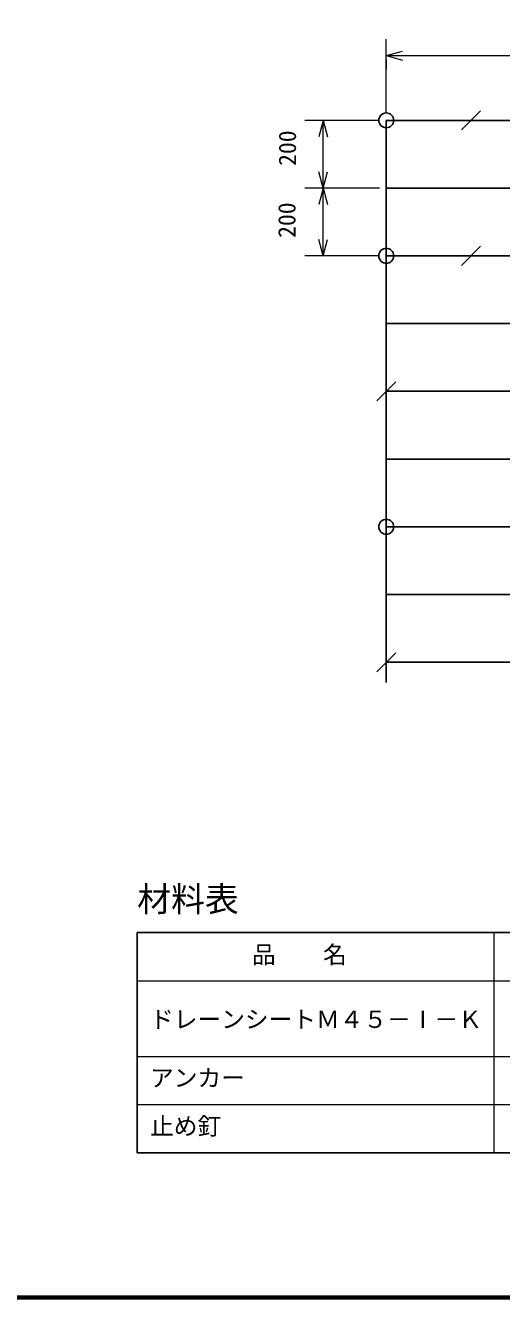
# Model space of a CAD drawing. Units: millimetres, scale not verified. Extents: x 200 to 8200, y 200 to 5838.
# Drawn here: x 4216 to 5621, y 200 to 3956 of the extents above; entities that cross this region are included whole.
import ezdxf
from ezdxf.enums import TextEntityAlignment as Align

# ---------------------------------------------------------------- set-up
doc = ezdxf.new("R2010")
doc.units = ezdxf.units.MM
doc.header["$LTSCALE"] = 20
doc.layers.add('C-MTR', color=5, linetype='Continuous')
doc.layers.add('C-MTR-TXT', color=5, linetype='Continuous')
for name, color, linetype, lineweight in [('C-MTR-FRAM', 5, 'Continuous', 25), ('C-MTR-LINE', 5, 'Continuous', 13), ('C-STR', 7, 'Continuous', 25), ('C-STR-DIM', 1, 'Continuous', 13), ('C-TTL', 2, 'Continuous', 70)]:
    doc.layers.add(name, color=color, linetype=linetype, lineweight=lineweight)
doc.styles.add('ＭＳ ゴシック', font='')
doc.styles.get('ＭＳ ゴシック').set_extended_font_data('MS Gothic')

msp = doc.modelspace()

# ---------------------------------------------------------------- linework, layer by layer
at = {"layer": 'C-MTR-FRAM'}
for p, q in [((4545.41, 1277.72), (4545.41, 627.08)), ((4545.41, 1277.72), (7952.8, 1277.72)), ((4545.41, 627.08), (7952.8, 627.08))]:
    msp.add_line(p, q, dxfattribs=at)
at = {"layer": 'C-MTR-LINE'}
for p, q in [((5598.01, 1277.72), (5598.01, 627.08)), ((4545.41, 1135.22), (7952.8, 1135.22)), ((4545.41, 912.08), (7952.8, 912.08)), ((4545.41, 769.58), (7952.8, 769.58))]:
    msp.add_line(p, q, dxfattribs=at)
at = {"layer": 'C-STR'}
for p, q in [((5502.54, 3647.15), (5559.11, 3703.72)), ((5280.82, 2015.44), (5280.82, 3675.44)), ((5502.54, 3247.15), (5559.11, 3303.72)), ((5252.54, 2847.15), (5309.11, 2903.72)), ((5252.54, 2047.15), (5309.11, 2103.72))]:
    msp.add_line(p, q, dxfattribs=at)
at = {"layer": 'C-STR', "color": 3}
for p, q in [((5280.82, 3675.44), (7343.82, 3675.44)), ((5280.82, 3475.44), (7343.82, 3475.44)), ((5280.82, 3275.44), (7343.82, 3275.44)), ((5280.82, 3075.44), (7343.82, 3075.44)), ((5280.82, 2875.44), (7343.82, 2875.44)), ((5280.82, 2675.44), (7343.82, 2675.44)), ((5280.82, 2475.44), (7343.82, 2475.44)), ((5280.82, 2275.44), (7343.82, 2275.44)), ((5280.82, 2075.44), (7343.82, 2075.44))]:
    msp.add_line(p, q, dxfattribs=at)
at = {"layer": 'C-STR'}
for centre in [(5280.82, 3675.44), (5280.82, 3275.44), (5280.82, 2475.44)]:
    msp.add_circle(centre, 22, dxfattribs=at)
at = {"layer": 'C-STR-DIM'}
for p, q in [((5280.82, 3695.44), (5280.82, 3915.44)), ((5280.82, 3866.44), (5329.12, 3879.38)), ((5280.82, 3866.44), (5329.12, 3853.5)), ((5280.82, 3866.44), (6280.82, 3866.44)), ((5280.82, 3855.44), (5280.82, 3826.44)), ((5260.82, 3675.44), (5040.82, 3675.44)), ((5094.21, 3675.44), (5081.27, 3627.14)), ((5094.21, 3275.44), (5094.21, 3675.44)), ((5094.21, 3675.44), (5107.15, 3627.14)), ((5094.21, 3475.44), (5081.27, 3523.74)), ((5094.21, 3475.44), (5107.15, 3523.74)), ((5260.82, 3475.44), (5040.82, 3475.44)), ((5094.21, 3475.44), (5081.27, 3427.14)), ((5094.21, 3475.44), (5107.15, 3427.14)), ((5094.21, 3275.44), (5081.27, 3323.74)), ((5094.21, 3275.44), (5107.15, 3323.74)), ((5260.82, 3275.44), (5040.82, 3275.44))]:
    msp.add_line(p, q, dxfattribs=at)
at = {"layer": 'C-TTL'}
msp.add_lwpolyline([(200, 200), (8200, 200), (8200, 5740), (200, 5740)], close=True, dxfattribs=at)

# ---------------------------------------------------------------- texts
at = {"layer": 'C-MTR', "style": 'ＭＳ ゴシック'}
msp.add_text('材料表', height=73.31, dxfattribs=at).set_placement((4545.41, 1317.72), align=Align.BOTTOM_LEFT)
at = {"layer": 'C-MTR-TXT', "style": 'ＭＳ ゴシック'}
for s, p in [('\u3000品\u3000\u3000名\u3000', (4814.29, 1171.32)), ('ドレーンシートＭ４５－Ⅰ－Ｋ', (4583.41, 980.48)), ('アンカー', (4583.41, 807.58)), ('止め釘', (4583.41, 665.08))]:
    msp.add_text(s, height=51.32, dxfattribs=at).set_placement(p, align=Align.BOTTOM_LEFT)
at = {"layer": 'C-STR-DIM', "color": 7, "style": 'ＭＳ ゴシック'}
for p in [(5029.86, 3540.97), (5028.36, 3328.47)]:
    msp.add_text('200', height=51.32, rotation=90, dxfattribs=at).set_placement(p, align=Align.BOTTOM_LEFT)

doc.saveas('drawing.dxf')
